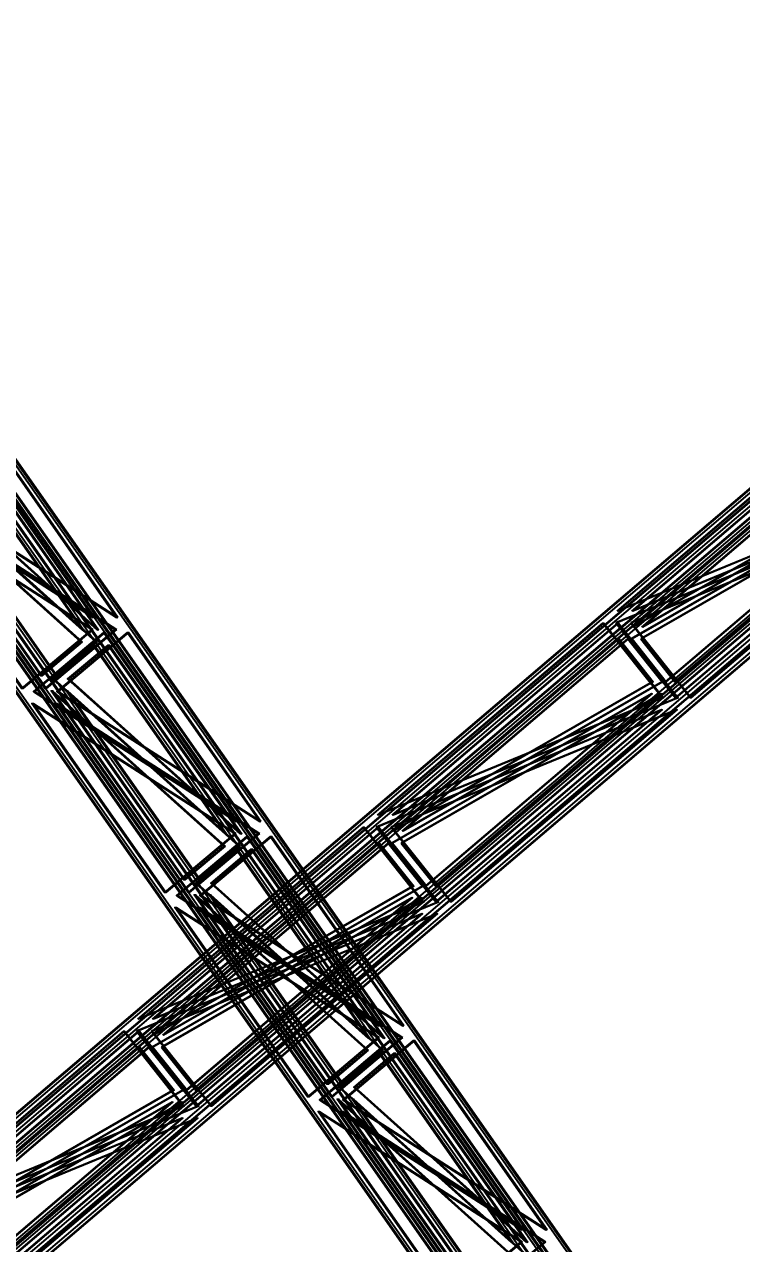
# Model space of a CAD drawing. Header units: millimetres. Extents: x -84906 to 117550, y -3000 to 338000.
# Drawn here: x -19536 to -15733, y 45572 to 52042 of the extents above; entities that cross this region are included whole.
import ezdxf

# ---------------------------------------------------------------- set-up
doc = ezdxf.new("R2010")
doc.units = ezdxf.units.MM
doc.layers.add('D-STR-DIM', color=7, linetype='Continuous', lineweight=13)
doc.layers.add('D-STR-STRC', color=7, linetype='Continuous', lineweight=25)
doc.styles.add('OpenSansCondensed-Light', font='OpenSansCondensed-Light.ttf')
doc.styles.add('TOWER_UNICODE', font='Arial Unicode.ttf')
doc.dimstyles.new('EZDXF', dxfattribs={"dimtxt": 0.25, "dimasz": 0.175, "dimexe": 0.375, "dimexo": 0.125, "dimgap": 0.1, "dimtad": 1, "dimlfac": 100, "dimzin": 12, "dimdsep": 46, "dimtxsty": 'OpenSansCondensed-Light', "dimblk": 'ARCHTICK', "dimcen": 2.5, "dimazin": 3, "dimtfac": 0.5, "dimtmove": 2, "dimatfit": 3})

# ---------------------------------------------------------------- blocks, each defined once
blk = doc.blocks.new('_ARCHTICK')
at = {"color": 0, "linetype": 'BYBLOCK', "const_width": 0.15}
blk.add_lwpolyline([(-0.5, -0.5), (0.5, 0.5)], dxfattribs=at)

msp = doc.modelspace()

# ---------------------------------------------------------------- linework, layer by layer
at = {"layer": 'D-STR-STRC'}
for points in [[(-26637.9, 40247), (-11389.2, 53247)], [(-26625.7, 40231.6), (-11377, 53231.6)], [(-26554.9, 40247), (-11306.2, 53247)], [(-26542.6, 40231.6), (-11293.9, 53231.6)], [(-13034.2, 40194.9), (-22136.8, 53194.9)], [(-12902.9, 40194.9), (-22005.4, 53194.9)], [(-26556.2, 40162.1), (-11307.4, 53162.1)], [(-26543.9, 40146.7), (-11295.2, 53146.7)], [(-26501.7, 40162.1), (-11252.9, 53162.1)], [(-26489.4, 40146.7), (-11240.7, 53146.7)], [(-13091.2, 40127.9), (-22193.8, 53127.9)], [(-13048.7, 40182.7), (-22151.3, 53182.7)], [(-13005, 40127.9), (-22107.6, 53127.9)], [(-12917.3, 40182.7), (-22019.9, 53182.7)], [(-13105.7, 40115.7), (-22208.2, 53115.7)], [(-13019.5, 40115.7), (-22122, 53115.7)], [(-13395, 39872.1), (-22497.5, 52872.1)], [(-13380.5, 39884.3), (-22483.1, 52884.3)], [(-13308.8, 39872.1), (-22411.3, 52872.1)], [(-13294.3, 39884.3), (-22396.9, 52884.3)], [(-26310.6, 39853.3), (-11061.9, 52853.3)], [(-26298.3, 39837.9), (-11049.6, 52837.9)], [(-26256.1, 39853.3), (-11007.4, 52853.3)], [(-26243.8, 39837.9), (-10995.1, 52837.9)], [(-13497.1, 39805.1), (-22599.7, 52805.1)], [(-13482.7, 39817.3), (-22585.2, 52817.3)], [(-13365.8, 39805.1), (-22468.3, 52805.1)], [(-13351.3, 39817.3), (-22453.9, 52817.3)], [(-26257.4, 39768.4), (-11008.6, 52768.4)], [(-26245.1, 39753), (-10996.4, 52753)], [(-26174.3, 39768.4), (-10925.6, 52768.4)], [(-26162.1, 39753), (-10913.3, 52753)]]:
    msp.add_lwpolyline(points, dxfattribs=at)
for points in [[(-26637.9, 40247), (-26245.1, 39753), (-10996.4, 52753), (-11389.2, 53247)], [(-26633.8, 40247), (-26240.9, 39753), (-10992.2, 52753), (-11385.1, 53247)], [(-26559.1, 40247), (-26166.2, 39753), (-10917.5, 52753), (-11310.3, 53247)], [(-26554.9, 40247), (-26162.1, 39753), (-10913.3, 52753), (-11306.2, 53247)], [(-13034.2, 40194.9), (-13497.1, 39805.1), (-22599.7, 52805.1), (-22136.8, 53194.9)], [(-13027.7, 40194.9), (-13490.5, 39805.1), (-22593.1, 52805.1), (-22130.2, 53194.9)], [(-12909.5, 40194.9), (-13372.3, 39805.1), (-22474.9, 52805.1), (-22012, 53194.9)], [(-12902.9, 40194.9), (-13365.8, 39805.1), (-22468.3, 52805.1), (-22005.4, 53194.9)], [(-26556.2, 40162.1), (-26298.3, 39837.9), (-11049.6, 52837.9), (-11307.4, 53162.1)], [(-26552, 40162.1), (-26294.2, 39837.9), (-11045.5, 52837.9), (-11303.3, 53162.1)], [(-26505.8, 40162.1), (-26248, 39837.9), (-10999.3, 52837.9), (-11257.1, 53162.1)], [(-26501.7, 40162.1), (-26243.8, 39837.9), (-10995.1, 52837.9), (-11252.9, 53162.1)], [(-13091.2, 40127.9), (-13395, 39872.1), (-22497.5, 52872.1), (-22193.8, 53127.9)], [(-13084.6, 40127.9), (-13388.4, 39872.1), (-22491, 52872.1), (-22187.2, 53127.9)], [(-13011.6, 40127.9), (-13315.4, 39872.1), (-22417.9, 52872.1), (-22114.1, 53127.9)], [(-13005, 40127.9), (-13308.8, 39872.1), (-22411.3, 52872.1), (-22107.6, 53127.9)], [(-19171.8, 48894.7), (-19874.8, 49898.7), (-20247.3, 49585.1)], [(-19165.2, 48894.7), (-19868.2, 49898.7), (-20240.7, 49585.1)], [(-19047, 48894.7), (-19750, 49898.7), (-20122.5, 49585.1)], [(-19040.5, 48894.7), (-19743.5, 49898.7), (-20115.9, 49585.1)], [(-16393.5, 48928.9), (-15197.4, 49948.7), (-14881.2, 49551.1)], [(-16389.4, 48928.9), (-15193.2, 49948.7), (-14877.1, 49551.1)], [(-16314.6, 48928.9), (-15118.5, 49948.7), (-14802.3, 49551.1)], [(-16310.5, 48928.9), (-15114.3, 49948.7), (-14798.2, 49551.1)], [(-19228.8, 48827.7), (-19931.8, 49831.7), (-20145.2, 49652.1)], [(-19222.2, 48827.7), (-19925.2, 49831.7), (-20138.6, 49652.1)], [(-19149.2, 48827.7), (-19852.2, 49831.7), (-20065.5, 49652.1)], [(-19142.6, 48827.7), (-19845.6, 49831.7), (-20059, 49652.1)], [(-16311.7, 48844), (-15115.6, 49863.8), (-14934.5, 49636)], [(-16307.6, 48844), (-15111.4, 49863.8), (-14930.3, 49636)], [(-16261.4, 48844), (-15065.2, 49863.8), (-14884.1, 49636)], [(-16257.2, 48844), (-15061.1, 49863.8), (-14880, 49636)], [(-19236.3, 48764.6), (-19449.7, 48584.9), (-20152.7, 49589)], [(-19229.8, 48764.6), (-19443.1, 48584.9), (-20146.1, 49589)], [(-19156.7, 48764.6), (-19370.1, 48584.9), (-20073.1, 49589)], [(-19150.1, 48764.6), (-19363.5, 48584.9), (-20066.5, 49589)], [(-16317.7, 48780.6), (-16136.6, 48552.9), (-14940.4, 49572.7)], [(-16313.5, 48780.6), (-16132.4, 48552.9), (-14936.3, 49572.7)], [(-16267.3, 48780.6), (-16086.2, 48552.9), (-14890.1, 49572.7)], [(-16263.2, 48780.6), (-16082.1, 48552.9), (-14885.9, 49572.7)], [(-19179.4, 48831.6), (-19551.8, 48517.9), (-20254.8, 49522)], [(-19172.8, 48831.6), (-19545.3, 48517.9), (-20248.3, 49522)], [(-19054.6, 48831.6), (-19427, 48517.9), (-20130.1, 49522)], [(-19048, 48831.6), (-19420.5, 48517.9), (-20123.5, 49522)], [(-16399.5, 48865.6), (-16083.3, 48468), (-14887.2, 49487.8)], [(-16395.3, 48865.6), (-16079.2, 48468), (-14883, 49487.8)], [(-16320.6, 48865.6), (-16004.4, 48468), (-14808.3, 49487.8)], [(-16316.4, 48865.6), (-16000.3, 48468), (-14804.1, 49487.8)], [(-17664.3, 47845.6), (-16468.1, 48865.3), (-16152, 48467.8)], [(-17660.1, 47845.6), (-16463.9, 48865.3), (-16147.8, 48467.8)], [(-17585.4, 47845.6), (-16389.2, 48865.3), (-16073.1, 48467.8)], [(-17581.2, 47845.6), (-16385, 48865.3), (-16068.9, 48467.8)], [(-18413.3, 47811.4), (-19116.3, 48815.4), (-19488.7, 48501.7)], [(-18406.7, 47811.4), (-19109.7, 48815.4), (-19482.2, 48501.7)], [(-18288.5, 47811.4), (-18991.5, 48815.4), (-19364, 48501.7)], [(-18281.9, 47811.4), (-18984.9, 48815.4), (-19357.4, 48501.7)], [(-18470.2, 47744.4), (-19173.2, 48748.4), (-19386.6, 48568.7)], [(-18463.7, 47744.4), (-19166.7, 48748.4), (-19380, 48568.7)], [(-18390.6, 47744.4), (-19093.6, 48748.4), (-19307, 48568.7)], [(-18384, 47744.4), (-19087, 48748.4), (-19300.4, 48568.7)], [(-17582.5, 47760.7), (-16386.3, 48780.4), (-16205.2, 48552.7)], [(-17578.3, 47760.7), (-16382.1, 48780.4), (-16201.1, 48552.7)], [(-17532.1, 47760.7), (-16335.9, 48780.4), (-16154.9, 48552.7)], [(-17528, 47760.7), (-16331.8, 48780.4), (-16150.7, 48552.7)], [(-18477.8, 47681.3), (-18691.2, 47501.6), (-19394.2, 48505.6)], [(-18471.2, 47681.3), (-18684.6, 47501.6), (-19387.6, 48505.6)], [(-18398.2, 47681.3), (-18611.5, 47501.6), (-19314.5, 48505.6)], [(-18391.6, 47681.3), (-18605, 47501.6), (-19308, 48505.6)], [(-17588.4, 47697.3), (-17407.3, 47469.6), (-16211.1, 48489.3)], [(-17584.2, 47697.3), (-17403.2, 47469.6), (-16207, 48489.3)], [(-17538, 47697.3), (-17357, 47469.6), (-16160.8, 48489.3)], [(-17533.9, 47697.3), (-17352.8, 47469.6), (-16156.6, 48489.3)], [(-18420.8, 47748.3), (-18793.3, 47434.6), (-19496.3, 48438.6)], [(-18414.2, 47748.3), (-18786.7, 47434.6), (-19489.7, 48438.6)], [(-18296, 47748.3), (-18668.5, 47434.6), (-19371.5, 48438.6)], [(-18289.5, 47748.3), (-18661.9, 47434.6), (-19364.9, 48438.6)], [(-17670.2, 47782.2), (-17354.1, 47384.7), (-16157.9, 48404.4)], [(-17666, 47782.2), (-17349.9, 47384.7), (-16153.7, 48404.4)], [(-17591.3, 47782.2), (-17275.2, 47384.7), (-16079, 48404.4)], [(-17587.1, 47782.2), (-17271, 47384.7), (-16074.8, 48404.4)], [(-18935, 46762.2), (-17738.8, 47782), (-17422.7, 47384.4)], [(-18930.8, 46762.2), (-17734.7, 47782), (-17418.5, 47384.4)], [(-18856.1, 46762.2), (-17659.9, 47782), (-17343.8, 47384.4)], [(-18851.9, 46762.2), (-17655.8, 47782), (-17339.6, 47384.4)], [(-18853.2, 46677.3), (-17657, 47697.1), (-17475.9, 47469.4)], [(-18849, 46677.3), (-17652.9, 47697.1), (-17471.8, 47469.4)], [(-18802.8, 46677.3), (-17606.7, 47697.1), (-17425.6, 47469.4)], [(-18798.7, 46677.3), (-17602.5, 47697.1), (-17421.4, 47469.4)], [(-17654.7, 46728), (-18357.7, 47732.1), (-18730.2, 47418.4)], [(-17648.1, 46728), (-18351.2, 47732.1), (-18723.6, 47418.4)], [(-17529.9, 46728), (-18232.9, 47732.1), (-18605.4, 47418.4)], [(-17523.4, 46728), (-18226.4, 47732.1), (-18598.8, 47418.4)], [(-17711.7, 46661), (-18414.7, 47665.1), (-18628.1, 47485.4)], [(-17705.1, 46661), (-18408.1, 47665.1), (-18621.5, 47485.4)], [(-17632.1, 46661), (-18335.1, 47665.1), (-18548.4, 47485.4)], [(-17625.5, 46661), (-18328.5, 47665.1), (-18541.9, 47485.4)], [(-18859.1, 46614), (-18678, 46386.2), (-17481.9, 47406)], [(-18855, 46614), (-18673.9, 46386.2), (-17477.7, 47406)], [(-18808.8, 46614), (-18627.7, 46386.2), (-17431.5, 47406)], [(-18804.6, 46614), (-18623.5, 46386.2), (-17427.4, 47406)], [(-17719.2, 46597.9), (-17932.6, 46418.3), (-18635.6, 47422.3)], [(-17712.7, 46597.9), (-17926, 46418.3), (-18629, 47422.3)], [(-17639.6, 46597.9), (-17853, 46418.3), (-18556, 47422.3)], [(-17633, 46597.9), (-17846.4, 46418.3), (-18549.4, 47422.3)], [(-18940.9, 46698.9), (-18624.8, 46301.3), (-17428.6, 47321.1)], [(-18936.8, 46698.9), (-18620.6, 46301.3), (-17424.5, 47321.1)], [(-18862, 46698.9), (-18545.9, 46301.3), (-17349.7, 47321.1)], [(-18857.9, 46698.9), (-18541.7, 46301.3), (-17345.6, 47321.1)], [(-17662.3, 46664.9), (-18034.7, 46351.3), (-18737.7, 47355.3)], [(-17655.7, 46664.9), (-18028.2, 46351.3), (-18731.2, 47355.3)], [(-17537.5, 46664.9), (-17910, 46351.3), (-18613, 47355.3)], [(-17530.9, 46664.9), (-17903.4, 46351.3), (-18606.4, 47355.3)], [(-20205.7, 45678.9), (-19009.5, 46698.7), (-18693.4, 46301.1)], [(-20201.6, 45678.9), (-19005.4, 46698.7), (-18689.3, 46301.1)], [(-20126.8, 45678.9), (-18930.6, 46698.7), (-18614.5, 46301.1)], [(-20122.7, 45678.9), (-18926.5, 46698.7), (-18610.4, 46301.1)], [(-20123.9, 45594), (-18927.7, 46613.8), (-18746.7, 46386)], [(-20119.8, 45594), (-18923.6, 46613.8), (-18742.5, 46386)], [(-20073.6, 45594), (-18877.4, 46613.8), (-18696.3, 46386)], [(-20069.4, 45594), (-18873.2, 46613.8), (-18692.2, 46386)], [(-16896.2, 45644.7), (-17599.2, 46648.7), (-17971.6, 46335.1)], [(-16889.6, 45644.7), (-17592.6, 46648.7), (-17965.1, 46335.1)], [(-16771.4, 45644.7), (-17474.4, 46648.7), (-17846.9, 46335.1)], [(-16764.8, 45644.7), (-17467.8, 46648.7), (-17840.3, 46335.1)], [(-16953.1, 45577.7), (-17656.2, 46581.7), (-17869.5, 46402.1)], [(-16946.6, 45577.7), (-17649.6, 46581.7), (-17862.9, 46402.1)], [(-16873.5, 45577.7), (-17576.5, 46581.7), (-17789.9, 46402.1)], [(-16866.9, 45577.7), (-17570, 46581.7), (-17783.3, 46402.1)], [(-16960.7, 45514.6), (-17174.1, 45334.9), (-17877.1, 46339)], [(-16954.1, 45514.6), (-17167.5, 45334.9), (-17870.5, 46339)], [(-16881.1, 45514.6), (-17094.4, 45334.9), (-17797.4, 46339)], [(-16874.5, 45514.6), (-17087.9, 45334.9), (-17790.9, 46339)], [(-20129.8, 45530.6), (-19948.8, 45302.9), (-18752.6, 46322.7)], [(-20125.7, 45530.6), (-19944.6, 45302.9), (-18748.4, 46322.7)], [(-20079.5, 45530.6), (-19898.4, 45302.9), (-18702.2, 46322.7)], [(-20075.3, 45530.6), (-19894.3, 45302.9), (-18698.1, 46322.7)], [(-16903.7, 45581.6), (-17276.2, 45267.9), (-17979.2, 46272)], [(-16897.2, 45581.6), (-17269.6, 45267.9), (-17972.6, 46272)], [(-16778.9, 45581.6), (-17151.4, 45267.9), (-17854.4, 46272)], [(-16772.4, 45581.6), (-17144.8, 45267.9), (-17847.9, 46272)], [(-20211.6, 45615.6), (-19895.5, 45218), (-18699.3, 46237.8)], [(-20207.5, 45615.6), (-19891.4, 45218), (-18695.2, 46237.8)], [(-20132.7, 45615.6), (-19816.6, 45218), (-18620.5, 46237.8)], [(-20128.6, 45615.6), (-19812.5, 45218), (-18616.3, 46237.8)]]:
    msp.add_lwpolyline(points, close=True, dxfattribs=at)

# ---------------------------------------------------------------- dimensions: what is measured, and where the dimension line sits
at = {"layer": 'D-STR-DIM'}
msp.add_linear_dim(base=(-79000, 0), p1=(0, 0), p2=(0, 333000), angle=90, dimstyle='EZDXF', override={"dimtxt": 4200, "dimasz": 1875, "dimexe": 1050, "dimexo": 900, "dimgap": 1050, "dimtad": 1, "dimdec": 0, "dimlfac": 1, "dimlunit": 2, "dimtxsty": 'TOWER_UNICODE', "dimclrd": 7, "dimclre": 7, "dimclrt": 7}, dxfattribs=at).render()

doc.saveas('drawing.dxf')
